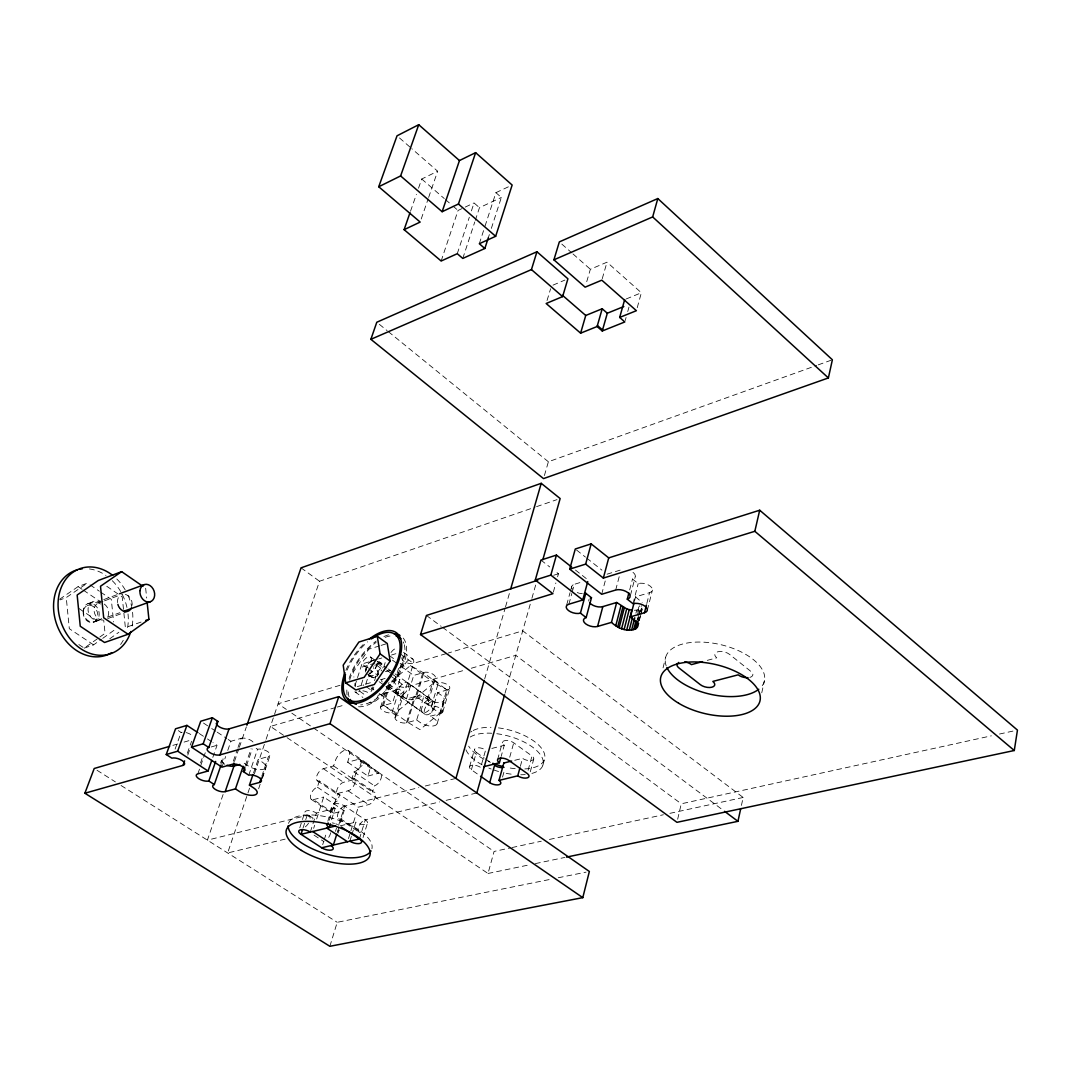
<?xml version="1.0" encoding="UTF-8"?>
<svg xmlns="http://www.w3.org/2000/svg" width="1071" height="1071" viewBox="0 0 1071 1071"><rect width="100%" height="100%" fill="white"/><g stroke="black" fill="none" stroke-linecap="round" stroke-linejoin="round"><path stroke-width="0.75" stroke-dasharray="5 3.75" d="M761.762 692.803L764.453 680.594M741.427 805.419L743.167 797.467L522.715 630.819L448.294 653.002M677.662 819.235L681.263 803.799L991.344 735.831M663.056 667.862L665.653 657.273M647.326 610.256L652.426 590.134M637.821 619.547L638.611 616.481M638.999 614.941L641.355 605.717M640.271 611.782L641.89 608.047L641.101 611.126M637.593 623.617L639.159 617.472M640.726 611.313L641.502 608.234M638.758 620.337L639.548 617.257M639.146 620.457L640.324 615.838M640.712 614.312L642.279 608.167M639.387 620.283L640.552 615.678M640.953 614.138L642.506 607.993M646.817 603.482L649.562 592.665A8.769 4.565 14.4 0 0 650.298 586.198A8.769 4.565 14.4 0 0 638.196 583.588L632.492 579.036A8.809 4.619 14.6 0 0 631.863 571.593M635.933 613.201L636.71 610.135L641.06 608.716M637.66 611.461L638.838 606.842M637.379 615.008L639.735 605.784M637.285 620.002L638.062 616.936M638.463 615.41L640.03 609.265M630.444 595.382L635.25 576.774M633.015 603.709L638.196 583.588M634.393 601.46L635.585 596.842L649.562 592.665M629.681 589.88L632.492 579.036M615.705 590.027L619.359 576.064M601.688 594.271L605.383 580.362M542.836 765.39L544.724 758.415M528.097 770.344L531.992 755.992L513.732 742.819A6.787 3.119 15.7 0 0 504.401 740.73A6.787 3.119 15.7 0 0 504.28 745.242L501.161 756.407M530.279 771.789L533.746 759.044M520.359 766.301L522.541 758.348A6.747 3.079 15.4 0 0 531.805 760.423A6.747 3.079 15.4 0 0 531.992 755.992M566.693 604.874L570.04 592.651M570.468 591.125L571.713 586.533M568.888 604.205L571.82 593.508M572.235 591.968L574.324 584.324L580.469 582.423M287.068 737.665L488.015 873.481L494.066 851.445L510.345 847.911M553.332 592.143L555.889 582.945M557.589 576.827L558.446 573.761L554.698 570.83M502.54 777.077L504.294 770.772M509.729 757.21L513.732 742.819M637.232 307.712L641.368 292.758L607.003 262.194L590.362 269.263L585.998 284.176M625.25 320.457L626.08 317.485M627.74 311.527L628.985 307.069M497.56 759.7L502.486 742.149M505.043 693.218L531.457 599.907M531.912 598.301L536.009 583.815M469.553 766.756L474.533 749.365M471.401 769.781L476.367 752.404A6.707 3.052 16 0 1 476.394 747.96A6.707 3.052 16 0 1 485.605 750.035L480.665 767.465A6.734 3.026 16 0 0 471.414 765.377A6.734 3.026 16 0 0 471.401 769.781L479.246 775.297M544.403 475.551L548.379 461.762L816.691 365.412M602.25 278.674L607.003 262.194M484.668 678.974L505.07 608.408M505.539 606.802L509.702 592.37M439.766 713.326L446.794 689.751L422.898 672.494L410.367 665.573L390.848 681.906L383.552 705.307L407.556 722.202L419.993 729.632L439.766 713.326L415.682 696.15L422.898 672.494M437.129 723.715L444.117 700.26M447.932 689.751L437.664 692.669L430.622 716.178L440.917 713.34L447.932 689.751A6.921 3.267 16.6 0 0 447.852 684.958A6.921 3.267 16.6 0 0 438.374 682.843L433.581 679.389A6.962 3.293 16.8 0 0 433.46 674.543A6.962 3.293 16.8 0 0 423.942 672.427L413.701 675.44L399.095 664.93M442.765 711.961L449.766 688.345M440.917 713.34A6.962 3.226 16.6 0 0 440.824 708.6A6.962 3.226 16.6 0 0 431.278 706.458L426.459 703.018L433.581 679.389M428.28 701.625L435.415 677.97M431.278 706.458L438.374 682.843M388.184 685.534A6.868 3.213 17.1 0 0 399.242 689.336L404.008 692.736L396.819 716.084A6.868 3.146 16.9 0 0 397.033 720.729A6.868 3.146 16.9 0 0 406.418 722.845L416.673 720.02L423.755 696.619L427.342 699.176A10.295 4.82 16.6 0 0 441.413 702.308A10.295 4.82 16.6 0 0 441.265 695.253L437.664 692.669M547.04 300.549L550.614 288.728M406.418 722.845L413.54 699.524L423.755 696.619M407.556 722.202L414.664 698.868L434.13 682.709L446.794 689.751M387.729 685.694L406.471 699.015L416.739 696.083L423.942 672.427M363.042 837.522L367.5 822.97M329.855 946.295L337.218 922.305L551.712 879.077M406.471 699.015L413.701 675.44M395.052 717.45L402.241 694.115M329.252 820.239L337.726 793.45L358.236 807.186L368.638 804.629A7.269 3.802 -56.1 0 0 375.345 797.145A7.269 3.802 -56.1 0 0 372.507 792.045L374.435 785.806A7.229 3.762 -55.8 0 0 381.115 778.363A7.229 3.762 -55.8 0 0 378.277 773.342L357.955 759.459L347.62 762.217L349.092 757.532A10.817 5.489 -55.7 0 0 345.036 750.169A10.817 5.489 -55.7 0 0 335.103 761.28L333.617 765.939L323.322 768.67A7.189 3.615 -56 0 0 316.735 776.06A7.189 3.615 -56 0 0 319.345 781.013L339.668 794.628L337.726 800.787A7.176 3.682 -56.3 0 0 331.14 808.15A7.176 3.682 -56.3 0 0 333.791 813.21L344.139 810.667L339.735 824.737M359.414 838.968L365.305 819.81L439.646 801.911M388.746 684.088L396.805 689.818A7.042 3.601 -54.5 0 0 399.644 694.41A7.042 3.601 -54.5 0 0 406.177 687.1L413.473 663.404A7.002 3.561 -54.2 0 0 410.608 658.919A7.002 3.561 -54.2 0 0 404.128 666.189L399.51 667.568M348.477 838.62L350.431 832.328M350.913 830.761L358.236 807.186M347.62 762.217L367.915 776.02L369.361 771.361A10.75 5.542 -55.8 0 0 365.224 763.958A10.75 5.542 -55.8 0 0 355.331 775.002L353.872 779.648L343.563 782.312A7.149 3.655 -56.1 0 0 337.004 789.648A7.149 3.655 -56.1 0 0 339.668 794.628M396.819 716.084L392.013 712.71A6.908 3.173 17.1 0 1 382.601 710.595A6.908 3.173 17.1 0 1 382.32 705.896L392.548 702.978L399.831 679.509L393.204 674.77M349.869 841.204L351.355 836.424M351.85 834.831L355.786 822.113A7.256 3.052 16.9 0 0 365.666 824.375A7.256 3.052 16.9 0 0 365.305 819.81L344.675 806.035A7.296 3.093 17.2 0 0 334.728 803.759A7.296 3.093 17.2 0 0 335.169 808.391L330.136 824.349M392.013 712.71L399.242 689.336M380.58 707.262L387.394 685.453M382.32 705.896L389.63 682.495L399.831 679.509M394.53 681.504L399.443 665.707M335.477 831.377L336.481 828.218M337.726 793.45L348.102 790.813A7.323 3.762 -56 0 0 354.836 783.289A7.323 3.762 -56 0 0 352.064 778.215L354.032 771.95A7.283 3.735 -55.7 0 0 360.74 764.453A7.283 3.735 -55.7 0 0 357.955 759.459M338.637 825.246L344.675 806.035L418.841 787.613M337.285 832.555L339.239 826.303M338.155 833.091L339.146 829.931A7.176 2.985 17.2 0 1 334.835 831.27M365.827 684.101L367.942 677.381M322.692 844.631L323.696 841.458A7.243 3.722 -56.8 0 0 324.018 841.378M324.178 839.905L326.682 832.033M371.075 691.598L372.561 686.913M374.542 680.661L376.51 674.422A6.921 3.481 -54.4 0 1 382.909 667.246M372.815 690.193L373.806 687.073M377.26 676.136L378.25 673.003M383.672 667.38L385.654 661.075M327.82 821.216L332.961 805.004M313.656 828.378L314.66 825.246M316.655 818.98L323.67 797.025L344.139 810.667M361.302 684.69L362.788 680.005M365.787 670.62L366.791 667.501A6.908 3.24 17.4 0 1 368.196 667.26M368.478 675.734L369.388 672.869M333.791 813.21L313.348 799.649A7.229 3.655 -56.3 0 1 310.751 794.615A7.229 3.655 -56.3 0 1 317.364 787.198L319.345 781.013M354.876 685.922L361.904 664.02A6.948 3.454 -54.4 0 1 368.33 656.804A6.948 3.454 -54.4 0 1 371.021 661.249L375.011 664.1M310.322 832.073L316.4 813.063L335.169 808.391M488.349 237.668L489.353 234.576M491.348 228.391L501.348 197.452L495.913 192.673L484.842 226.704M299.773 827.843L304.887 812.019M303.053 828.003L307.123 815.366A7.216 3.012 17.4 0 1 306.587 810.801A7.216 3.012 17.4 0 1 316.4 813.063M479.299 243.719L484.333 228.243M462.792 258.419L474.774 221.951M475.296 220.358L479.473 207.68L501.348 197.452M457.263 253.707L469.326 217.226M471.414 210.88L474.038 202.941L479.473 207.68M441.145 261.003L458.053 210.452L474.038 202.941M261.779 776.301L268.433 756.514A7.484 3.226 18.1 0 0 267.71 751.574A7.484 3.226 18.1 0 0 257.562 749.272L254.844 747.451M258.633 788.751L260.159 784.213M262.194 778.162L265.742 767.572M262.408 778.162L270.093 755.309M253.519 773.021L258.138 759.366L268.433 756.514M249.556 788.189L227.654 852.958L285.729 838.981M254.363 773.972L265.581 740.797M266.117 739.218L319.519 581.258L534.991 507.199M248.78 775.176L257.562 749.272M245.366 765.47L251.083 748.696M246.504 765.792L252.221 748.99M223.103 794.495L207.399 840.146L307.123 815.366L312.612 818.967M234.469 761.441L238.806 748.843M239.342 747.277L246.384 726.821M421.224 218.993L428.119 198.965M428.641 197.425L437.651 171.226L411.8 148.682M233.291 761.24L237.494 749.017M238.016 747.491L241.176 738.334A7.524 3.267 18.3 0 1 248.311 739.11A7.524 3.267 18.3 0 1 253.666 743.006M410.514 211.241L416.391 194.36M418.52 188.228L421.72 179.018L437.651 171.226M220.546 763.154L221.59 760.142M221.603 763.476L223.17 758.964L220.465 757.184M221.965 767.144L225.646 756.501M227.762 750.41L230.921 741.279L241.176 738.334M212.808 757.398L217.038 745.282L212.942 742.578M200.505 762.994L202.098 758.469M197.84 773.864L205.257 752.752M187.291 753.315L191.602 741.226M187.773 755.122L189.928 749.084M175.109 749.084L181.093 732.457A7.47 3.2 18.9 0 1 182.124 732.256M415.682 696.15L395.855 712.617L383.552 705.307M109.764 638.771L118.868 632.251M78.852 644.568L84.234 648.129L98.545 637.955M99.844 637.017L105.052 633.322L103.753 620.457M84.234 648.129L93.592 644.849L101.41 639.293M102.709 638.356L114.423 630.002M59.615 599.251L78.116 586.613L87.407 583.079L66.255 597.564L60.07 599.894M495.913 192.673L509.194 186.434M552.997 285.14L564.926 280.067M626.2 298.956L641.368 292.758M87.822 603.696L92.588 601.929M87.34 605.637L118.011 594.325M98.251 603.12L102.936 601.407M104.503 600.831L118.546 595.65M94.69 621.649L99.469 619.935M93.646 622.144L101.343 619.373M107.488 617.15L119.791 612.719M107.716 618.569L126.498 611.809M818.257 364.85L832.381 359.776M141.064 622.064L125.374 627.606L122.201 596.842L106.27 585.944M536.558 506.65L557 499.622M553.667 575.274L558.446 573.761M607.029 574.19L620.993 569.866A8.809 4.619 14.6 0 1 622.412 569.558M379.589 645.867L368.839 649.187L353.216 672.227L353.912 677.059M381.115 645.385L387.26 643.497M377.166 659.375L361.904 664.02L367.219 667.809M378.706 658.906L381.785 657.982M391.517 655.01L395.882 653.685M362.185 667.032L372.788 663.833M340.002 685.306L278.099 703.781L286.345 709.417M368.571 676.792L376.51 674.422A6.908 3.24 17.4 0 0 373.458 668.157M390.272 670.312L385.654 671.691A6.921 3.481 -54.4 0 0 385.921 670.58M402.094 657.393A7.002 3.347 17.1 0 0 405.199 662.065A7.002 3.347 17.1 0 0 413.473 663.404L446.714 653.484M357.245 686.631L372.775 682.04M385.145 678.385L379.696 679.991L382.374 681.892M172.873 745.376L177.679 743.97M184.105 742.083L192.137 739.726M335.692 707.516L270.441 726.419L285.676 736.728M337.285 707.061L345.237 704.758M396.805 689.818L378.264 695.186A6.975 3.521 -54.8 0 1 373.565 701.572A6.975 3.521 -54.8 0 1 369.013 701.398M402.857 656.71A7.002 3.347 17.1 0 1 403.7 656.349L396.324 680.072A7.042 3.307 17 0 0 396.565 684.958A7.042 3.307 17 0 0 406.177 687.1L464.934 670.071M471.294 668.237L515.767 655.345L723.22 810.319M211.228 746.969L217.038 745.282M707.262 660.365L716.74 657.822A8.541 4.311 13.2 0 1 717.744 651.797A8.541 4.311 13.2 0 1 729.565 654.381L750.999 671.504A8.501 4.244 13 0 1 749.874 677.408M367.915 776.02L378.277 773.342M491.83 748.442L504.28 745.242M313.348 799.649L323.67 797.025M514.749 760.29L522.541 758.348M425.294 786.007L455.925 778.403M340.109 825.888L355.786 822.113M446.112 800.358L476.809 792.968M999.497 734.037L1014.183 730.824M511.978 847.563L541.283 841.217M549.423 839.45L663.391 814.75M669.897 813.344L743.167 797.467M488.015 873.481L528.846 864.953M535.38 863.601L564.792 857.456M558.259 877.751L586.091 872.142M634.353 610.269L636.71 610.135M414.049 696.244L415.24 696.926M97.033 770.277L115.4 781.91M121.05 785.485L337.218 922.305M314.071 835.166L323.696 841.458M309.024 815.54L314.513 819.154M178.308 730.636L181.093 732.457M199.246 733.528L206.087 738.053M207.466 738.95L211.563 741.668M244.201 763.235L248.271 765.926A11.125 4.753 18.1 0 0 263.305 769.339A11.125 4.753 18.1 0 0 262.208 762.07L258.138 759.366M311.46 799.502L331.89 813.05M338.69 818.646L359.401 832.368M203.477 723.045L210.344 727.611M211.71 728.521L215.833 731.252M217.199 732.162L226.811 738.548M228.177 739.459L230.921 741.279M317.364 787.198L337.726 800.787M93.592 644.849L69.32 628.69L66.255 597.564M317.244 780.746L337.552 794.334M348.102 790.813L368.638 804.629M323.322 768.67L343.563 782.312M79.16 608.636L97.207 620.792M354.247 778.483L374.703 792.339M352.064 778.215L372.507 792.045M333.617 765.939L353.872 779.648M354.032 771.95L374.435 785.806M78.116 586.613L82.092 589.304M83.418 590.201L100.647 601.889M90.071 584.886L99.349 591.219M100.687 592.129L111.304 599.358L113.606 621.943M348.236 750.53L368.424 764.346M360.137 759.714L380.459 773.61M291.848 713.179L494.066 851.445M354.836 691.799L362.882 697.449M359.736 691.25L366.429 695.949M371.168 687.877L373.846 689.764M379.188 693.539L392.548 702.978M416.673 720.02L420.287 722.577A10.349 4.753 16.6 0 0 434.424 725.736A10.349 4.753 16.6 0 0 434.237 718.748L430.622 716.178M366.202 686.672L371.57 690.447M367.674 674.409L371.476 677.113M476.367 752.404L484.172 757.947M485.471 758.87L490.679 762.565M368.544 668.746L376.51 674.422M386.577 686.524L397.341 694.169M398.586 695.266L422.576 712.295M369.642 674.971L377.768 680.741M379.134 681.705L384.543 685.547M385.908 686.511L425.2 714.411M376.336 665.051L384.315 670.741M391.384 676.537L406.177 687.1M378.96 661.503L381.49 663.324M407.716 682.669A7.778 3.989 -54.5 0 1 403.647 694.195A7.778 3.989 -54.5 0 1 398.117 690.045A7.778 3.989 -54.5 0 1 407.716 682.669L431.626 699.778A7.725 4.03 -54.6 0 1 427.65 711.264A7.725 4.03 -54.6 0 1 422.054 707.074A7.725 4.03 -54.6 0 1 431.626 699.778M377.501 661.316L386.966 668.076M388.318 669.04L393.713 672.909M395.065 673.873L434.237 701.907A7.711 4.043 -54.6 0 1 430.274 713.393A7.711 4.043 -54.6 0 1 424.665 709.203A7.711 4.043 -54.6 0 1 434.237 701.907M370.539 657.018L375.841 660.82M377.179 661.758L385.132 667.461M377.287 663.391L385.239 669.08M386.564 670.031L391.866 673.82M389.469 655.639L394.797 659.468M400.126 663.31L404.128 666.189M392.455 660.164L397.769 663.98M410.367 665.573L434.13 682.709M403.58 652.386L412.897 659.134M400.126 653.765L413.473 663.404M301.058 567.844L319.519 581.258M426.432 615.437L441.185 626.348M442.537 627.338L681.263 803.799M540.935 560.093L549.691 566.92M575.462 570.053L588.153 580.04M576.533 550.012L585.435 557.067M586.707 558.071L601.942 570.16M635.585 596.842L642.145 602.638M379.375 324.339L387.113 330.631M388.398 331.689L548.379 461.762M421.72 179.018L444.264 198.537M445.523 199.621L451.788 205.043M453.033 206.114L458.053 210.452M399.496 137.945L410.568 147.611M561.82 244.081L571.753 252.836M572.985 253.934L590.362 269.263M354.849 683.512L355.318 686.739M145.656 588.233L146.687 598.046M666.162 665.747A50.765 25.329 13.3 0 1 720.743 644.662A50.765 25.329 13.3 0 1 760.236 687.984M582.303 593.655A8.662 4.458 15.2 0 1 579.465 593.254M578.889 593.106A8.662 4.458 15.2 0 1 577.215 592.558M572.329 589.104A8.662 4.458 15.2 0 1 574.324 584.324M588.836 601.152A8.608 4.418 15 0 1 589.09 599.358M103.231 620.042A8.876 7.082 69.3 0 1 94.208 611.728A8.876 7.082 69.3 0 1 100.54 602.759M104.289 604.057A8.876 7.082 69.3 0 1 107.18 617.713M117.556 602.598A8.97 7.082 69.4 0 1 119.711 595.757M121.666 594.499A8.97 7.082 69.4 0 1 122.107 594.351M125.401 594.365A8.97 7.082 69.4 0 1 131.934 606.481M377.019 663.873A7.845 3.923 -54.4 0 1 370.847 672.682M365.987 670.647A7.845 3.923 -54.4 0 1 373.645 660.111M381.664 681.477A7.069 3.574 -54.5 0 1 382.026 679.309M359.307 690.942A6.948 3.2 17.4 0 1 359.976 690.795M362.841 690.808A6.948 3.2 17.4 0 1 369.401 693.539M496.783 733.715A40.377 18.408 15.7 0 1 538.967 752.9A40.377 18.408 15.7 0 1 531.203 773.597M525.218 774.561A40.377 18.408 15.7 0 1 520.774 774.761M511.148 774.146A40.377 18.408 15.7 0 1 503.598 772.793M498.55 771.495A40.377 18.408 15.7 0 1 493.597 769.902M491.187 769.005A40.377 18.408 15.7 0 1 488.831 768.054M482.164 764.841A40.377 18.408 15.7 0 1 465.711 749.245M470.196 737.035A40.377 18.408 15.7 0 1 491.763 733.247M498.43 727.878A40.323 18.461 15.7 0 1 542.569 749.767A40.323 18.461 15.7 0 1 524.603 768.951M515.205 768.683A40.323 18.461 15.7 0 1 507.708 767.586M490.438 762.324A40.323 18.461 15.7 0 1 488.148 761.307M483.797 759.098A40.323 18.461 15.7 0 1 468.683 746.166M470.651 732.082A40.323 18.461 15.7 0 1 471.869 731.252M473.221 730.489A40.323 18.461 15.7 0 1 490.987 727.329M413.54 699.524A6.828 3.186 16.9 0 1 404.209 697.435A6.828 3.186 16.9 0 1 404.008 692.736M416.739 696.083A7.002 3.253 16.8 0 1 426.312 698.225A7.002 3.253 16.8 0 1 426.459 703.018M388.211 683.311A6.868 3.213 17.1 0 1 389.054 682.709M403.258 641.931A40.002 20.054 -54.4 0 1 403.834 643.283M404.303 644.755A40.002 20.054 -54.4 0 1 392.548 682.441A40.002 20.054 -54.4 0 1 360.686 704.879M349.079 696.793A40.002 20.054 -54.4 0 1 348.209 688.292M349.655 680.112A40.002 20.054 -54.4 0 1 376.122 642.399M385.185 637.365A40.002 20.054 -54.4 0 1 390.272 635.973M377.621 663.525A8.528 4.271 -54.4 0 1 382.253 668.063M381.571 669.964A8.528 4.271 -54.4 0 1 381.089 670.928M378.866 674.114A8.528 4.271 -54.4 0 1 378.117 674.891M377.327 675.6A8.528 4.271 -54.4 0 1 376.938 675.921M376.149 676.484A8.528 4.271 -54.4 0 1 370.553 673.257M370.887 671.905A8.528 4.271 -54.4 0 1 371.235 670.955M373.431 667.193A8.528 4.271 -54.4 0 1 373.766 666.764M374.877 665.573A8.528 4.271 -54.4 0 1 375.265 665.211M376.041 664.542A8.528 4.271 -54.4 0 1 376.831 663.98M377.287 663.98A8.541 4.257 -54.4 0 1 370.66 673.11M370.271 673.324A8.541 4.257 -54.4 0 1 369.508 673.672M365.492 671.999A8.541 4.257 -54.4 0 1 373.324 659.562M347.124 670.138A40.055 20.001 -54.4 0 1 367.701 641.824M101.598 618.569A9.639 7.698 69.2 0 1 90.687 616.95A9.639 7.698 69.2 0 1 89.736 604.084A9.639 7.698 69.2 0 1 100.527 604.057M89.415 568.942A45.116 36.133 69.2 0 1 105.975 575.475M112.294 580.71A45.116 36.133 69.2 0 1 120.943 591.982M122.308 594.539A45.116 36.133 69.2 0 1 127.141 608.221M128.025 613.911A45.116 36.133 69.2 0 1 126.994 630.511M123.259 640.271A45.116 36.133 69.2 0 1 119.015 646.415M116.819 579.009A45.21 36.133 69.2 0 1 125.468 590.308M128.092 595.503A45.21 36.133 69.2 0 1 131.679 606.574M132.576 612.277A45.21 36.133 69.2 0 1 131.546 628.905M186.167 732.618A7.47 3.2 18.9 0 1 192.753 736.045M344.675 806.035A7.377 3.815 -56.4 0 0 337.901 813.599A7.377 3.815 -56.4 0 0 340.658 818.82L361.382 832.569A7.336 3.856 -56.5 0 1 358.571 827.334A7.336 3.856 -56.5 0 1 365.305 819.81M307.123 815.366A7.283 3.695 -56.7 0 1 310.055 819.261M308.542 823.144A7.283 3.695 -56.7 0 1 304.392 827.441M288.501 823.398A43.603 17.993 17.1 0 1 334.995 819.047A43.603 17.993 17.1 0 1 371.932 848.727M332.171 822.889A7.336 3.052 17.1 0 1 334.473 823.385M335.839 823.84A7.336 3.052 17.1 0 1 337.526 824.59M224.79 764.266A7.39 3.133 18.4 0 1 223.17 758.964M330.631 832.796A7.243 3.722 -56.8 0 1 328.034 838.285M363.524 684.771A7.002 3.494 -54.7 0 1 363.243 685.56M359.28 690.835A7.002 3.494 -54.7 0 1 358.624 691.304M356.763 692.12A7.002 3.494 -54.7 0 1 355.452 692.107M403.205 638.102A42.077 21.099 -54.4 0 1 394.329 682.066A42.077 21.099 -54.4 0 1 355.452 706.231M347.044 694.985A42.077 21.099 -54.4 0 1 347.071 687.261M349.079 678.438A42.077 21.099 -54.4 0 1 376.242 641.06M383.9 636.549A42.077 21.099 -54.4 0 1 389.375 634.648M391.022 652.507A7.028 3.534 -54.1 0 1 397.609 648.236M345.893 670.326A42.13 21.045 -54.4 0 1 365.626 642.239M83.23 611.447A8.836 7.082 69.2 0 0 93.217 622.291A8.836 7.082 69.2 0 0 94.998 607.953A8.836 7.082 69.2 0 0 83.23 611.447M83.351 610.015A9.612 7.698 69.2 0 0 94.221 621.823A9.612 7.698 69.2 0 0 96.149 606.213A9.612 7.698 69.2 0 0 83.351 610.015"/><path stroke-width="1.5" d="M537.762 580.295L426.432 615.437L420.542 634.554L676.952 822.327L1014.277 750.503L1017.45 730.101L759.7 510.224L608.73 557.884L591.165 543.867L575.274 548.995L569.718 569.143L601.688 594.271L615.705 590.027A8.863 4.579 14.7 0 1 627.927 592.665A8.863 4.579 14.7 0 1 627.271 599.171L633.015 603.709A8.809 4.525 14.4 0 1 645.184 606.347A8.809 4.525 14.4 0 1 644.474 612.759L630.444 616.856L634.005 603M566.425 857.121L737.946 821.323L740.73 808.605M828.378 377.943L832.381 359.776L657.808 198.55L559.343 241.885L553.908 259.825L585.114 287.162L601.808 280.174L636.402 310.697L619.681 317.431L624.835 321.943L602.263 330.979L597.109 326.521L580.616 333.161L546.143 303.495L562.61 296.6L567.911 278.808L536.946 251.752L376.791 322.237L370.874 339.32L543.519 478.603L828.378 377.943L652.667 216.931L657.808 198.55M569.718 569.143L585.663 564.109L603.348 578.086L754.827 531.296L759.7 510.224M169.66 746.326L94.208 768.496L84.877 793.236L329.855 946.295L582.785 897.645L589.358 871.486L338.731 696.645L229.06 728.869A7.591 3.307 18.6 0 1 221.202 727.811A7.591 3.307 18.6 0 1 216.262 723.407M584.418 593.588A8.662 4.458 15.2 0 0 585.783 593.294L591.473 597.738L586.158 617.592A8.662 4.378 15 0 0 585.663 623.831A8.662 4.378 15 0 0 597.578 626.441L611.474 622.385C617.726 628.302 627.646 632.6 635.973 628.664L637.928 620.993M635.973 628.664L637.981 623.402M636.803 628.008L638.597 623.349M644.474 612.759L646.429 605.035M629.253 630.176L632.385 617.927M631.622 630.056L634.755 617.793M633.724 629.641L636.067 620.444M634.942 629.213L636.897 621.541M621.568 628.784L626.709 608.89L616.682 602.478L602.826 606.614A8.608 4.418 15 0 1 589.679 602.786M624.112 629.52L629.239 609.627L631.823 610.095L626.709 629.989M615.771 625.732L620.939 605.838M617.699 627.017L622.867 607.137M619.158 627.793L624.313 607.9M627.271 599.171L628.878 592.973M611.474 622.385L616.682 602.478M597.578 626.441L602.826 606.614M603.348 578.086L608.73 557.884M586.158 617.592L580.428 613.148A8.702 4.431 15.2 0 1 568.473 610.537A8.702 4.431 15.2 0 1 568.888 604.205L582.758 600.001L587.738 581.58M580.428 613.148L585.783 593.294M585.663 564.109L591.165 543.867M480.558 776.221L489.715 782.66A6.707 2.985 15.7 0 0 498.912 784.735A6.707 2.985 15.7 0 0 498.992 780.411L517.748 775.832L519.93 767.894M556.438 555.086L540.935 560.093L535.286 580.027L550.829 575.114L556.438 555.086L571.66 567.068M483.784 766.675L499.381 762.78L500.719 758M498.992 780.411L503.839 763.021L511.63 761.066M619.681 317.431L624.688 299.572M489.715 782.66L494.588 765.337A6.68 3.012 15.7 0 0 502.741 767.559M476.809 792.968L504.588 694.825M542.85 559.678L560.146 498.55L541.23 483.316L301.058 567.844L246.919 725.241M602.263 330.979L607.311 313.227L623.817 306.534M597.109 326.521L602.197 308.756L607.311 313.227M580.616 333.161L585.743 315.476L602.197 308.756M455.925 778.403L484.212 680.567M510.626 589.157L541.23 483.316M370.874 339.32L531.444 269.584L536.946 251.752M336.789 834.122L333.362 845.059L312.652 831.511M330.136 824.349L329.132 827.548A7.336 3.052 17.1 0 1 328.342 823.037M484.842 248.485L479.299 243.719L495.659 236.303L512.139 185.042L475.631 152.658L459.459 160.556L442.136 211.71L400.608 175.939L378.732 186.756L420.167 222.072L404.115 229.663L441.145 261.003L457.263 253.707L462.792 258.419L484.842 248.485L488.349 237.668M302.558 829.57L301.018 834.322L321.688 847.777A7.202 2.945 17.1 0 0 331.488 850.039A7.202 2.945 17.1 0 0 331.019 845.608M253.01 774.534L249.409 785.15L259.731 782.392A7.537 3.186 18.1 0 0 258.981 777.506A7.537 3.186 18.1 0 0 248.78 775.176L243.291 771.562A7.577 3.213 18.3 0 0 242.474 766.622A7.577 3.213 18.3 0 0 232.233 764.292L221.965 767.144L191.508 747.183L200.732 721.225L212.366 717.731L217.949 721.452L208.805 747.504A7.631 3.253 18.5 0 0 209.715 752.538A7.631 3.253 18.5 0 0 220.01 754.881L329.975 723.675L338.731 696.645M259.731 782.392L261.27 777.827M442.136 211.71L458.428 204.012L475.631 152.658M221.081 764.975L214.294 784.548A7.43 3.093 18.3 0 0 215.164 789.314A7.43 3.093 18.3 0 0 225.191 791.63L235.446 788.885L243.171 766.247M243.291 771.562L244.844 766.997M232.849 766.167L233.933 763.021M225.191 791.63L233.973 766.073L239.824 764.453M404.115 229.663L409.979 212.781M214.294 784.548L208.832 781A7.47 3.119 18.5 0 1 198.778 778.697A7.47 3.119 18.5 0 1 197.84 773.864L208.055 771.013L211.75 760.423M208.832 781L215.659 761.427M220.01 754.881L229.06 728.869M191.508 747.183L203.169 743.796L212.366 717.731M400.608 175.939L418.734 124.705L459.459 160.556M84.877 793.236L182.994 765.39L184.6 760.865M378.732 186.756L397.033 135.803L418.734 124.705M186.916 725.388L175.537 728.802L166.246 754.52L177.666 751.199L186.916 725.388L197.881 732.618M637.66 626.856L637.044 622.626L630.444 616.856M390.152 661.075L374.301 684.503L355.786 689.965L345.692 682.87L343.202 665.145L358.879 642.051L377.287 636.281L387.26 643.497L390.152 661.075L380.085 653.859L377.287 636.281M380.085 653.859L364.18 677.341L345.692 682.87M142.992 586.386L121.652 571.646L98.291 580.495L77.152 595.007L80.258 626.254L104.556 642.493L128.092 634.26L148.923 619.292L147.196 602.946M121.652 571.646L100.5 586.239L103.686 617.793L128.092 634.26M553.908 259.825L652.667 216.931M119.55 593.749L144.076 584.699M124.397 611.059L150.542 601.634M145.776 620.404L148.923 619.292M420.542 634.554L552.904 593.669L535.286 580.027M702.509 661.637L691.451 664.609A8.421 4.19 13.7 0 0 684.717 661.905M335.665 825.969L301.018 834.322A7.243 2.985 17.4 0 1 300.456 829.797A7.243 2.985 17.4 0 1 310.322 832.073M321.688 847.777L359.414 838.968A7.283 3.012 16.9 0 1 359.789 843.479A7.283 3.012 16.9 0 1 349.869 841.204M626.709 608.89L629.239 609.627M166.246 754.52L171.855 758.161A7.524 3.146 18.8 0 1 181.976 760.464A7.524 3.146 18.8 0 1 182.994 765.39M177.666 751.199L208.055 771.013M235.446 788.885L239.543 791.563A11.192 4.686 18.1 0 0 254.67 795.017A11.192 4.686 18.1 0 0 253.519 787.841L249.409 785.15M326.762 828.111L347.499 841.752M203.169 743.796L208.805 747.504M341.408 827.08L359.414 838.968M329.975 723.675L582.785 897.645M724.558 811.323L737.946 821.323M550.829 575.114L582.758 600.001M754.827 531.296L1014.277 750.503M458.428 204.012L495.659 236.303M597.404 325.504L602.558 329.962M562.503 295.328L585.743 315.476M531.444 269.584L562.61 296.6M677.408 663.471A8.421 4.19 13.7 0 0 678.96 667.956L700.354 684.677A8.367 4.137 13.4 0 0 711.907 687.207A8.367 4.137 13.4 0 0 712.844 681.424L738.173 674.837A8.501 4.244 13 0 0 748.04 677.689M678.371 662.641A8.421 4.19 13.7 0 1 678.679 662.467M758.79 689.242A50.765 25.329 13.3 0 1 709.176 693.981A50.765 25.329 13.3 0 1 666.885 667.501M590.335 598.22A8.608 4.418 15 0 1 591.473 597.738M131.412 607.967A8.97 7.082 69.4 0 1 119.617 607.993M119.283 607.511A8.97 7.082 69.4 0 1 118.707 606.507M118.453 605.972A8.97 7.082 69.4 0 1 117.877 604.312M499.381 762.78A6.814 3.093 15.7 0 1 499.488 758.295A6.814 3.093 15.7 0 1 508.845 760.41L527.227 773.53A6.774 3.052 15.5 0 1 527.039 777.934A6.774 3.052 15.5 0 1 517.748 775.832M504.026 767.318A6.68 3.012 15.7 0 1 503.731 767.398M503.839 763.021A6.68 3.012 15.7 0 1 504.12 763.235M502.66 766.448A40.323 18.461 15.7 0 1 492.794 763.275M371.369 638.959A40.055 20.001 -54.4 0 1 399.938 650.445A40.055 20.001 -54.4 0 1 364.461 699.269A40.055 20.001 -54.4 0 1 345.491 674.556M396.216 636.147A40.002 20.054 -54.4 0 1 400.849 638.624M356.375 704.37A40.002 20.054 -54.4 0 1 350.244 699.457M111.705 652.627A45.116 36.133 69.2 0 1 57.74 627.084A45.116 36.133 69.2 0 1 77.514 569.745M79.816 569.21A45.116 36.133 69.2 0 1 82.172 568.862M130.836 631.488A45.21 36.133 69.2 0 1 81.583 649.267A45.21 36.133 69.2 0 1 61.449 586.988A45.21 36.133 69.2 0 1 112.683 575.368M216.891 721.974A7.591 3.307 18.6 0 1 217.949 721.452M371.048 850.91A43.603 17.993 17.1 0 1 325.276 853.707A43.603 17.993 17.1 0 1 288.126 825.741M233.973 766.073A7.39 3.133 18.4 0 1 227.012 765.283M350.726 703.366A42.077 21.099 -54.4 0 1 347.78 698.265M394.382 634.086A42.077 21.099 -54.4 0 1 400.005 635.478M369.441 638.999A42.13 21.045 -54.4 0 1 401.518 648.932A42.13 21.045 -54.4 0 1 363.497 701.264A42.13 21.045 -54.4 0 1 344.969 672.668M678.653 703.245A51.006 25.115 13.4 0 0 759.66 702.027A51.006 25.115 13.4 0 0 692.79 661.945A51.006 25.115 13.4 0 0 678.653 703.245M139.98 590.616A9.063 7.095 69.4 0 0 150.101 601.795A9.063 7.095 69.4 0 0 151.801 587.122A9.063 7.095 69.4 0 0 139.98 590.616M301.46 850.441A43.67 17.926 17.1 0 0 369.629 856.251A43.67 17.926 17.1 0 0 313.254 821.604A43.67 17.926 17.1 0 0 301.46 850.441"/></g></svg>
